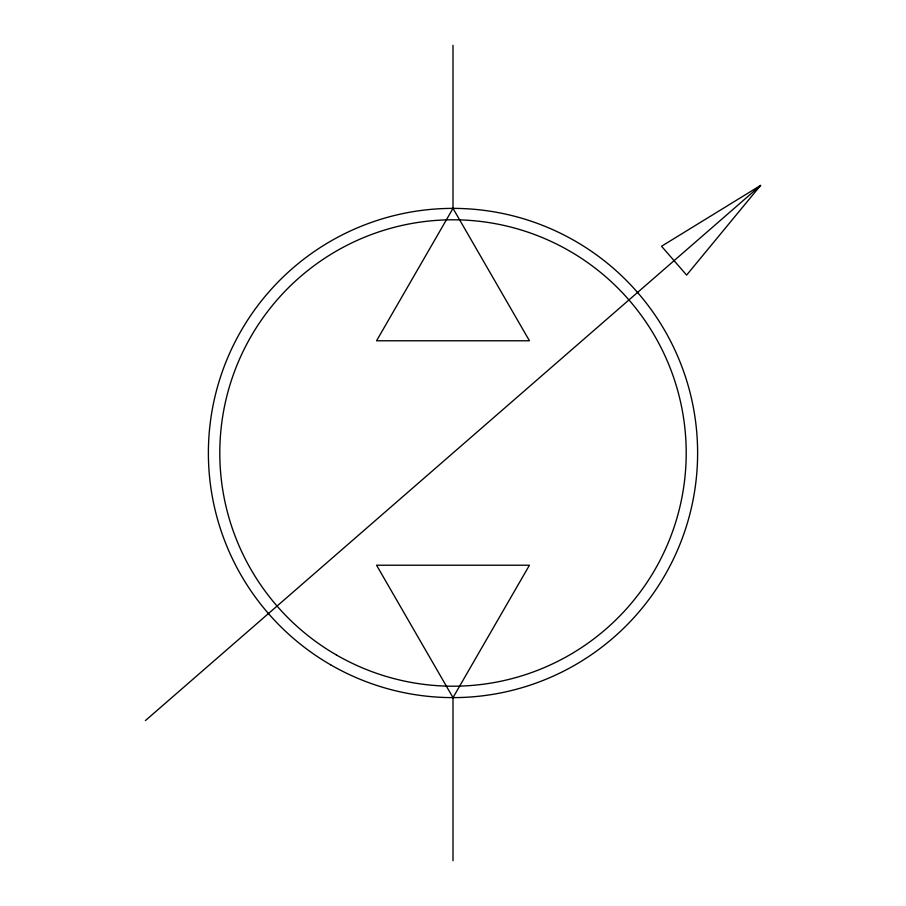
<?xml version="1.0" encoding="UTF-8"?>
<svg xmlns="http://www.w3.org/2000/svg" width="906" height="906" viewBox="0 0 906 906"><rect width="100%" height="100%" fill="white"/><g stroke="black" fill="none" stroke-linecap="round" stroke-linejoin="round"><path stroke-width="1.36" d="M453 208.38L376.556 340.781L529.444 340.781L453 208.38L453 45.3M453 697.62L529.444 565.219L376.556 565.219L453 697.62L453 860.7M760.598 185.413L686.623 275.084L661.539 246.251L760.598 185.413L145.402 720.587M330.69 664.845A244.62 244.62 0 0 0 697.62 453A244.62 244.62 0 0 0 330.69 241.155A244.62 244.62 0 0 0 330.69 664.845M336.398 654.959A233.204 233.204 0 0 0 686.204 453A233.204 233.204 0 0 0 336.398 251.041A233.204 233.204 0 0 0 336.398 654.959"/></g></svg>
